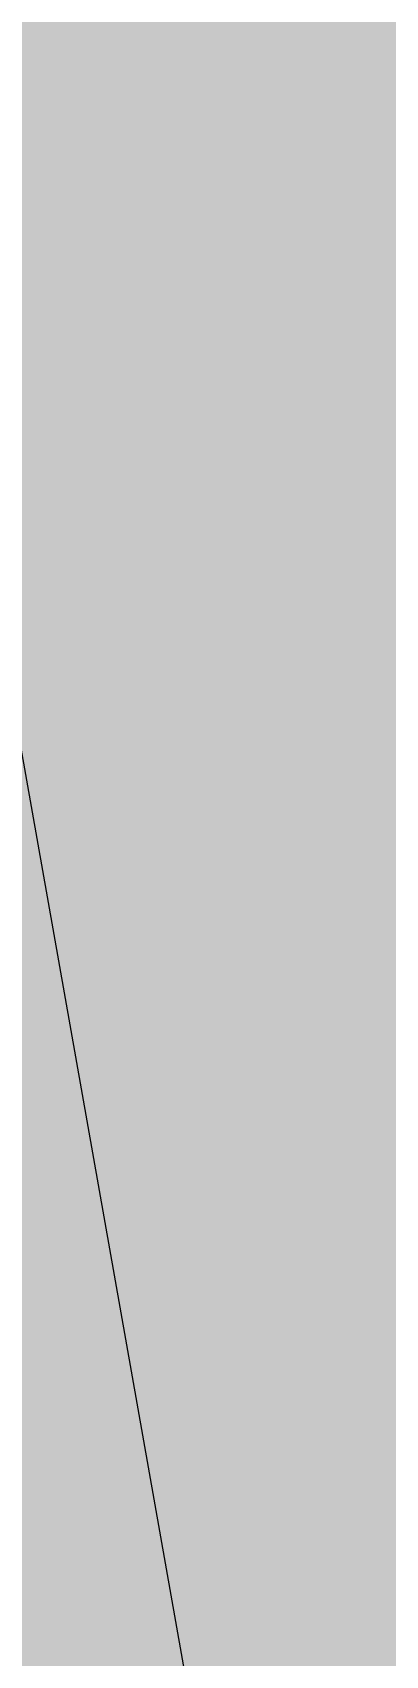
# Model space of a CAD drawing. Header units: millimetres. Extents: x 0 to 9491604, y -172998 to 295086.
# Drawn here: x 396901.02 to 396903.68, y 51093.01 to 51105.28 of the extents above; entities that cross this region are included whole.
import ezdxf
from ezdxf.enums import TextEntityAlignment as Align

# ---------------------------------------------------------------- set-up
doc = ezdxf.new("R2018")
doc.units = ezdxf.units.MM
for name, color, linetype, lineweight in [('АР_Маркер экспликации', 239, 'Continuous', 13), ('АР_Номер помещения', 250, 'Continuous', 9), ('АР_Размеры', 175, 'Continuous', 9), ('АР_Сущ Несущая стена', 250, 'Continuous', 50)]:
    doc.layers.add(name, color=color, linetype=linetype, lineweight=lineweight)
doc.layers.add('АР_Названия помещений', color=124, linetype='Continuous', lineweight=5, plot=False)
doc.layers.add('АР_Помещения_площадь', color=19, linetype='Continuous', lineweight=9, plot=False)
doc.styles.add('ISOCPEUR', font='', dxfattribs={"height": 250})
doc.styles.get("Standard").update_dxf_attribs({"font": 'GOST.TTF'})
doc.styles.get('ISOCPEUR').set_extended_font_data('ISOCPEUR', italic=True)

# ---------------------------------------------------------------- blocks, each defined once
blk = doc.blocks.new('*U252')
at = {"color": 7, "style": 'ISOCPEUR', "width": 0.7, "flags": 1}
blk.add_attdef('КАТЕГОРИЯ', (-499.166, -2092.186), '', height=250, dxfattribs=at)
at = {"layer": 'АР_Номер помещения', "color": 7, "style": 'ISOCPEUR', "width": 0.7}
blk.add_attdef('НОМЕР_ПОМЕЩЕНИЯ', text='', height=300, dxfattribs=at).set_placement((-13874.5, 6637.552), align=Align.MIDDLE_CENTER)
at = {"layer": 'АР_Помещения_площадь', "color": 7, "lineweight": 30, "width": 0.7, "flags": 104}
blk.add_attdef('ИМЯ_ПОМЕЩЕНИЯ', text='', height=100, dxfattribs=at).set_placement((157.628, 1217.141), align=Align.MIDDLE_CENTER)
at = {"layer": 'АР_Помещения_площадь', "color": 7, "style": 'ISOCPEUR', "width": 0.7}
blk.add_attdef('ПЛОЩАДЬ_ПОМЕЩЕНИЯ', text='', height=200, dxfattribs=at).set_placement((-12654.582, 407.672), align=Align.MIDDLE_RIGHT)
blk = doc.blocks.new('*U251')
at = {"color": 7, "style": 'ISOCPEUR', "width": 0.7, "flags": 1}
blk.add_attdef('КАТЕГОРИЯ', (-499.166, -2092.186), '', height=250, dxfattribs=at)
at = {"layer": 'АР_Номер помещения', "color": 7, "style": 'ISOCPEUR', "width": 0.7}
blk.add_attdef('НОМЕР_ПОМЕЩЕНИЯ', text='', height=300, dxfattribs=at).set_placement((-17424.901, 1870.773), align=Align.MIDDLE_CENTER)
at = {"layer": 'АР_Помещения_площадь', "color": 7, "lineweight": 30, "width": 0.7, "flags": 104}
blk.add_attdef('ИМЯ_ПОМЕЩЕНИЯ', text='', height=100, dxfattribs=at).set_placement((157.628, 1217.141), align=Align.MIDDLE_CENTER)
at = {"layer": 'АР_Помещения_площадь', "color": 7, "style": 'ISOCPEUR', "width": 0.7}
blk.add_attdef('ПЛОЩАДЬ_ПОМЕЩЕНИЯ', text='', height=200, dxfattribs=at).set_placement((-12452.811, 399.356), align=Align.MIDDLE_RIGHT)

msp = doc.modelspace()

# ---------------------------------------------------------------- linework, layer by layer
at = {"layer": 'АР_Размеры', "color": 5, "lineweight": 9, "ltscale": 100, "transparency": 33554687}
msp.add_lwpolyline([(396841.239, 51078.381), (396901.364, 51089.038), (396902.528, 51090.854), (396900.166, 51104.18), (396899.404, 51104.292), (396898.276, 51100.873), (396898.545, 51100.054), (396899.838, 51099.045), (396900.796, 51093.642), (396900.478, 51093.338), (396898.077, 51092.913), (396897.901, 51092.51), (396898.029, 51091.79), (396898.311, 51091.592), (396900.712, 51092.018), (396901.136, 51091.722), (396901.328, 51090.641), (396901.01, 51090.337), (396841.125, 51079.723)], dxfattribs=at)
msp.add_lwpolyline([(396841.239, 51078.381), (396901.364, 51089.038), (396902.528, 51090.854), (396900.166, 51104.18), (396899.404, 51104.292), (396898.276, 51100.873), (396898.545, 51100.054), (396899.838, 51099.045), (396900.796, 51093.642), (396900.478, 51093.338), (396898.077, 51092.913), (396897.901, 51092.51), (396898.029, 51091.79), (396898.311, 51091.592), (396900.712, 51092.018), (396901.136, 51091.722), (396901.328, 51090.641), (396901.01, 51090.337), (396841.125, 51079.723)], dxfattribs=at)
msp.add_lwpolyline([(396841.239, 51078.381), (396901.364, 51089.038), (396902.528, 51090.854), (396900.166, 51104.18), (396899.404, 51104.292), (396898.276, 51100.873), (396898.545, 51100.054), (396899.838, 51099.045), (396900.796, 51093.642), (396900.478, 51093.338), (396898.077, 51092.913), (396897.901, 51092.51), (396898.029, 51091.79), (396898.311, 51091.592), (396900.712, 51092.018), (396901.136, 51091.722), (396901.328, 51090.641), (396901.01, 51090.337), (396841.125, 51079.723)], dxfattribs=at)
msp.add_lwpolyline([(396841.239, 51078.381), (396901.364, 51089.038), (396902.528, 51090.854), (396900.166, 51104.18), (396899.404, 51104.292), (396898.276, 51100.873), (396898.545, 51100.054), (396899.838, 51099.045), (396900.796, 51093.642), (396900.478, 51093.338), (396898.077, 51092.913), (396897.901, 51092.51), (396898.029, 51091.79), (396898.311, 51091.592), (396900.712, 51092.018), (396901.136, 51091.722), (396901.328, 51090.641), (396901.01, 51090.337), (396841.125, 51079.723)], dxfattribs=at)
msp.add_lwpolyline([(396841.239, 51078.381), (396901.364, 51089.038), (396902.528, 51090.854), (396900.166, 51104.18), (396899.404, 51104.292), (396898.276, 51100.873), (396898.545, 51100.054), (396899.838, 51099.045), (396900.796, 51093.642), (396900.478, 51093.338), (396898.077, 51092.913), (396897.901, 51092.51), (396898.029, 51091.79), (396898.311, 51091.592), (396900.712, 51092.018), (396901.136, 51091.722), (396901.328, 51090.641), (396901.01, 51090.337), (396841.125, 51079.723)], dxfattribs=at)
msp.add_lwpolyline([(396841.239, 51078.381), (396901.364, 51089.038), (396902.528, 51090.854), (396900.166, 51104.18), (396899.404, 51104.292), (396898.276, 51100.873), (396898.545, 51100.054), (396899.838, 51099.045), (396900.796, 51093.642), (396900.478, 51093.338), (396898.077, 51092.913), (396897.901, 51092.51), (396898.029, 51091.79), (396898.311, 51091.592), (396900.712, 51092.018), (396901.136, 51091.722), (396901.328, 51090.641), (396901.01, 51090.337), (396841.125, 51079.723)], dxfattribs=at)
msp.add_lwpolyline([(396841.239, 51078.381), (396901.364, 51089.038), (396902.528, 51090.854), (396900.166, 51104.18), (396899.404, 51104.292), (396898.276, 51100.873), (396898.545, 51100.054), (396899.838, 51099.045), (396900.796, 51093.642), (396900.478, 51093.338), (396898.077, 51092.913), (396897.901, 51092.51), (396898.029, 51091.79), (396898.311, 51091.592), (396900.712, 51092.018), (396901.136, 51091.722), (396901.328, 51090.641), (396901.01, 51090.337), (396841.125, 51079.723)], dxfattribs=at)
msp.add_lwpolyline([(396841.239, 51078.381), (396901.364, 51089.038), (396902.528, 51090.854), (396900.166, 51104.18), (396899.404, 51104.292), (396898.276, 51100.873), (396898.545, 51100.054), (396899.838, 51099.045), (396900.796, 51093.642), (396900.478, 51093.338), (396898.077, 51092.913), (396897.901, 51092.51), (396898.029, 51091.79), (396898.311, 51091.592), (396900.712, 51092.018), (396901.136, 51091.722), (396901.328, 51090.641), (396901.01, 51090.337), (396841.125, 51079.723)], dxfattribs=at)
msp.add_lwpolyline([(396841.239, 51078.381), (396901.364, 51089.038), (396902.528, 51090.854), (396900.166, 51104.18), (396899.404, 51104.292), (396898.276, 51100.873), (396898.545, 51100.054), (396899.838, 51099.045), (396900.796, 51093.642), (396900.478, 51093.338), (396898.077, 51092.913), (396897.901, 51092.51), (396898.029, 51091.79), (396898.311, 51091.592), (396900.712, 51092.018), (396901.136, 51091.722), (396901.328, 51090.641), (396901.01, 51090.337), (396841.125, 51079.723)], dxfattribs=at)
msp.add_lwpolyline([(396841.239, 51078.381), (396901.364, 51089.038), (396902.528, 51090.854), (396900.166, 51104.18), (396899.404, 51104.292), (396898.276, 51100.873), (396898.545, 51100.054), (396899.838, 51099.045), (396900.796, 51093.642), (396900.478, 51093.338), (396898.077, 51092.913), (396897.901, 51092.51), (396898.029, 51091.79), (396898.311, 51091.592), (396900.712, 51092.018), (396901.136, 51091.722), (396901.328, 51090.641), (396901.01, 51090.337), (396841.125, 51079.723)], dxfattribs=at)
msp.add_lwpolyline([(396841.239, 51078.381), (396901.364, 51089.038), (396902.528, 51090.854), (396900.166, 51104.18), (396899.404, 51104.292), (396898.276, 51100.873), (396898.545, 51100.054), (396899.838, 51099.045), (396900.796, 51093.642), (396900.478, 51093.338), (396898.077, 51092.913), (396897.901, 51092.51), (396898.029, 51091.79), (396898.311, 51091.592), (396900.712, 51092.018), (396901.136, 51091.722), (396901.328, 51090.641), (396901.01, 51090.337), (396841.125, 51079.723)], dxfattribs=at)
msp.add_lwpolyline([(396841.239, 51078.381), (396901.364, 51089.038), (396902.528, 51090.854), (396900.166, 51104.18), (396899.404, 51104.292), (396898.276, 51100.873), (396898.545, 51100.054), (396899.838, 51099.045), (396900.796, 51093.642), (396900.478, 51093.338), (396898.077, 51092.913), (396897.901, 51092.51), (396898.029, 51091.79), (396898.311, 51091.592), (396900.712, 51092.018), (396901.136, 51091.722), (396901.328, 51090.641), (396901.01, 51090.337), (396841.125, 51079.723)], dxfattribs=at)
msp.add_lwpolyline([(396841.239, 51078.381), (396901.364, 51089.038), (396902.528, 51090.854), (396900.166, 51104.18), (396899.404, 51104.292), (396898.276, 51100.873), (396898.545, 51100.054), (396899.838, 51099.045), (396900.796, 51093.642), (396900.478, 51093.338), (396898.077, 51092.913), (396897.901, 51092.51), (396898.029, 51091.79), (396898.311, 51091.592), (396900.712, 51092.018), (396901.136, 51091.722), (396901.328, 51090.641), (396901.01, 51090.337), (396841.125, 51079.723)], dxfattribs=at)
msp.add_lwpolyline([(396841.239, 51078.381), (396901.364, 51089.038), (396902.528, 51090.854), (396900.166, 51104.18), (396899.404, 51104.292), (396898.276, 51100.873), (396898.545, 51100.054), (396899.838, 51099.045), (396900.796, 51093.642), (396900.478, 51093.338), (396898.077, 51092.913), (396897.901, 51092.51), (396898.029, 51091.79), (396898.311, 51091.592), (396900.712, 51092.018), (396901.136, 51091.722), (396901.328, 51090.641), (396901.01, 51090.337), (396841.125, 51079.723)], dxfattribs=at)
msp.add_lwpolyline([(396841.239, 51078.381), (396901.364, 51089.038), (396902.528, 51090.854), (396900.166, 51104.18), (396899.404, 51104.292), (396898.276, 51100.873), (396898.545, 51100.054), (396899.838, 51099.045), (396900.796, 51093.642), (396900.478, 51093.338), (396898.077, 51092.913), (396897.901, 51092.51), (396898.029, 51091.79), (396898.311, 51091.592), (396900.712, 51092.018), (396901.136, 51091.722), (396901.328, 51090.641), (396901.01, 51090.337), (396841.125, 51079.723)], dxfattribs=at)
msp.add_lwpolyline([(396841.239, 51078.381), (396901.364, 51089.038), (396902.528, 51090.854), (396900.166, 51104.18), (396899.404, 51104.292), (396898.276, 51100.873), (396898.545, 51100.054), (396899.838, 51099.045), (396900.796, 51093.642), (396900.478, 51093.338), (396898.077, 51092.913), (396897.901, 51092.51), (396898.029, 51091.79), (396898.311, 51091.592), (396900.712, 51092.018), (396901.136, 51091.722), (396901.328, 51090.641), (396901.01, 51090.337), (396841.125, 51079.723)], dxfattribs=at)
msp.add_lwpolyline([(396841.239, 51078.381), (396901.364, 51089.038), (396902.528, 51090.854), (396900.166, 51104.18), (396899.404, 51104.292), (396898.276, 51100.873), (396898.545, 51100.054), (396899.838, 51099.045), (396900.796, 51093.642), (396900.478, 51093.338), (396898.077, 51092.913), (396897.901, 51092.51), (396898.029, 51091.79), (396898.311, 51091.592), (396900.712, 51092.018), (396901.136, 51091.722), (396901.328, 51090.641), (396901.01, 51090.337), (396841.125, 51079.723)], dxfattribs=at)
msp.add_lwpolyline([(396841.239, 51078.381), (396901.364, 51089.038), (396902.528, 51090.854), (396900.166, 51104.18), (396899.404, 51104.292), (396898.276, 51100.873), (396898.545, 51100.054), (396899.838, 51099.045), (396900.796, 51093.642), (396900.478, 51093.338), (396898.077, 51092.913), (396897.901, 51092.51), (396898.029, 51091.79), (396898.311, 51091.592), (396900.712, 51092.018), (396901.136, 51091.722), (396901.328, 51090.641), (396901.01, 51090.337), (396841.125, 51079.723)], dxfattribs=at)
msp.add_lwpolyline([(396841.239, 51078.381), (396901.364, 51089.038), (396902.528, 51090.854), (396900.166, 51104.18), (396899.404, 51104.292), (396898.276, 51100.873), (396898.545, 51100.054), (396899.838, 51099.045), (396900.796, 51093.642), (396900.478, 51093.338), (396898.077, 51092.913), (396897.901, 51092.51), (396898.029, 51091.79), (396898.311, 51091.592), (396900.712, 51092.018), (396901.136, 51091.722), (396901.328, 51090.641), (396901.01, 51090.337), (396841.125, 51079.723)], dxfattribs=at)
msp.add_lwpolyline([(396841.239, 51078.381), (396901.364, 51089.038), (396902.528, 51090.854), (396900.166, 51104.18), (396899.404, 51104.292), (396898.276, 51100.873), (396898.545, 51100.054), (396899.838, 51099.045), (396900.796, 51093.642), (396900.478, 51093.338), (396898.077, 51092.913), (396897.901, 51092.51), (396898.029, 51091.79), (396898.311, 51091.592), (396900.712, 51092.018), (396901.136, 51091.722), (396901.328, 51090.641), (396901.01, 51090.337), (396841.125, 51079.723)], dxfattribs=at)
msp.add_lwpolyline([(396841.239, 51078.381), (396901.364, 51089.038), (396902.528, 51090.854), (396900.166, 51104.18), (396899.404, 51104.292), (396898.276, 51100.873), (396898.545, 51100.054), (396899.838, 51099.045), (396900.796, 51093.642), (396900.478, 51093.338), (396898.077, 51092.913), (396897.901, 51092.51), (396898.029, 51091.79), (396898.311, 51091.592), (396900.712, 51092.018), (396901.136, 51091.722), (396901.328, 51090.641), (396901.01, 51090.337), (396841.125, 51079.723)], dxfattribs=at)
msp.add_lwpolyline([(396841.239, 51078.381), (396901.364, 51089.038), (396902.528, 51090.854), (396900.166, 51104.18), (396899.404, 51104.292), (396898.276, 51100.873), (396898.545, 51100.054), (396899.838, 51099.045), (396900.796, 51093.642), (396900.478, 51093.338), (396898.077, 51092.913), (396897.901, 51092.51), (396898.029, 51091.79), (396898.311, 51091.592), (396900.712, 51092.018), (396901.136, 51091.722), (396901.328, 51090.641), (396901.01, 51090.337), (396841.125, 51079.723)], dxfattribs=at)
msp.add_lwpolyline([(396841.239, 51078.381), (396901.364, 51089.038), (396902.528, 51090.854), (396900.166, 51104.18), (396899.404, 51104.292), (396898.276, 51100.873), (396898.545, 51100.054), (396899.838, 51099.045), (396900.796, 51093.642), (396900.478, 51093.338), (396898.077, 51092.913), (396897.901, 51092.51), (396898.029, 51091.79), (396898.311, 51091.592), (396900.712, 51092.018), (396901.136, 51091.722), (396901.328, 51090.641), (396901.01, 51090.337), (396841.125, 51079.723)], dxfattribs=at)
msp.add_lwpolyline([(396841.239, 51078.381), (396901.364, 51089.038), (396902.528, 51090.854), (396900.166, 51104.18), (396899.404, 51104.292), (396898.276, 51100.873), (396898.545, 51100.054), (396899.838, 51099.045), (396900.796, 51093.642), (396900.478, 51093.338), (396898.077, 51092.913), (396897.901, 51092.51), (396898.029, 51091.79), (396898.311, 51091.592), (396900.712, 51092.018), (396901.136, 51091.722), (396901.328, 51090.641), (396901.01, 51090.337), (396841.125, 51079.723)], dxfattribs=at)
msp.add_lwpolyline([(396841.239, 51078.381), (396901.364, 51089.038), (396902.528, 51090.854), (396900.166, 51104.18), (396899.404, 51104.292), (396898.276, 51100.873), (396898.545, 51100.054), (396899.838, 51099.045), (396900.796, 51093.642), (396900.478, 51093.338), (396898.077, 51092.913), (396897.901, 51092.51), (396898.029, 51091.79), (396898.311, 51091.592), (396900.712, 51092.018), (396901.136, 51091.722), (396901.328, 51090.641), (396901.01, 51090.337), (396841.125, 51079.723)], dxfattribs=at)
msp.add_lwpolyline([(396841.239, 51078.381), (396901.364, 51089.038), (396902.528, 51090.854), (396900.166, 51104.18), (396899.404, 51104.292), (396898.276, 51100.873), (396898.545, 51100.054), (396899.838, 51099.045), (396900.796, 51093.642), (396900.478, 51093.338), (396898.077, 51092.913), (396897.901, 51092.51), (396898.029, 51091.79), (396898.311, 51091.592), (396900.712, 51092.018), (396901.136, 51091.722), (396901.328, 51090.641), (396901.01, 51090.337), (396841.125, 51079.723)], dxfattribs=at)
msp.add_lwpolyline([(396841.239, 51078.381), (396901.364, 51089.038), (396902.528, 51090.854), (396900.166, 51104.18), (396899.404, 51104.292), (396898.276, 51100.873), (396898.545, 51100.054), (396899.838, 51099.045), (396900.796, 51093.642), (396900.478, 51093.338), (396898.077, 51092.913), (396897.901, 51092.51), (396898.029, 51091.79), (396898.311, 51091.592), (396900.712, 51092.018), (396901.136, 51091.722), (396901.328, 51090.641), (396901.01, 51090.337), (396841.125, 51079.723)], dxfattribs=at)
msp.add_lwpolyline([(396841.239, 51078.381), (396901.364, 51089.038), (396902.528, 51090.854), (396900.166, 51104.18), (396899.404, 51104.292), (396898.276, 51100.873), (396898.545, 51100.054), (396899.838, 51099.045), (396900.796, 51093.642), (396900.478, 51093.338), (396898.077, 51092.913), (396897.901, 51092.51), (396898.029, 51091.79), (396898.311, 51091.592), (396900.712, 51092.018), (396901.136, 51091.722), (396901.328, 51090.641), (396901.01, 51090.337), (396841.125, 51079.723)], dxfattribs=at)
msp.add_lwpolyline([(396841.239, 51078.381), (396901.364, 51089.038), (396902.528, 51090.854), (396900.166, 51104.18), (396899.404, 51104.292), (396898.276, 51100.873), (396898.545, 51100.054), (396899.838, 51099.045), (396900.796, 51093.642), (396900.478, 51093.338), (396898.077, 51092.913), (396897.901, 51092.51), (396898.029, 51091.79), (396898.311, 51091.592), (396900.712, 51092.018), (396901.136, 51091.722), (396901.328, 51090.641), (396901.01, 51090.337), (396841.125, 51079.723)], dxfattribs=at)
msp.add_lwpolyline([(396841.239, 51078.381), (396901.364, 51089.038), (396902.528, 51090.854), (396900.166, 51104.18), (396899.404, 51104.292), (396898.276, 51100.873), (396898.545, 51100.054), (396899.838, 51099.045), (396900.796, 51093.642), (396900.478, 51093.338), (396898.077, 51092.913), (396897.901, 51092.51), (396898.029, 51091.79), (396898.311, 51091.592), (396900.712, 51092.018), (396901.136, 51091.722), (396901.328, 51090.641), (396901.01, 51090.337), (396841.125, 51079.723)], dxfattribs=at)
msp.add_lwpolyline([(396841.239, 51078.381), (396901.364, 51089.038), (396902.528, 51090.854), (396900.166, 51104.18), (396899.404, 51104.292), (396898.276, 51100.873), (396898.545, 51100.054), (396899.838, 51099.045), (396900.796, 51093.642), (396900.478, 51093.338), (396898.077, 51092.913), (396897.901, 51092.51), (396898.029, 51091.79), (396898.311, 51091.592), (396900.712, 51092.018), (396901.136, 51091.722), (396901.328, 51090.641), (396901.01, 51090.337), (396841.125, 51079.723)], dxfattribs=at)
msp.add_lwpolyline([(396841.239, 51078.381), (396901.364, 51089.038), (396902.528, 51090.854), (396900.166, 51104.18), (396899.404, 51104.292), (396898.276, 51100.873), (396898.545, 51100.054), (396899.838, 51099.045), (396900.796, 51093.642), (396900.478, 51093.338), (396898.077, 51092.913), (396897.901, 51092.51), (396898.029, 51091.79), (396898.311, 51091.592), (396900.712, 51092.018), (396901.136, 51091.722), (396901.328, 51090.641), (396901.01, 51090.337), (396841.125, 51079.723)], dxfattribs=at)
msp.add_lwpolyline([(396841.239, 51078.381), (396901.364, 51089.038), (396902.528, 51090.854), (396900.166, 51104.18), (396899.404, 51104.292), (396898.276, 51100.873), (396898.545, 51100.054), (396899.838, 51099.045), (396900.796, 51093.642), (396900.478, 51093.338), (396898.077, 51092.913), (396897.901, 51092.51), (396898.029, 51091.79), (396898.311, 51091.592), (396900.712, 51092.018), (396901.136, 51091.722), (396901.328, 51090.641), (396901.01, 51090.337), (396841.125, 51079.723)], dxfattribs=at)
msp.add_lwpolyline([(396841.239, 51078.381), (396901.364, 51089.038), (396902.528, 51090.854), (396900.166, 51104.18), (396899.404, 51104.292), (396898.276, 51100.873), (396898.545, 51100.054), (396899.838, 51099.045), (396900.796, 51093.642), (396900.478, 51093.338), (396898.077, 51092.913), (396897.901, 51092.51), (396898.029, 51091.79), (396898.311, 51091.592), (396900.712, 51092.018), (396901.136, 51091.722), (396901.328, 51090.641), (396901.01, 51090.337), (396841.125, 51079.723)], dxfattribs=at)
msp.add_lwpolyline([(396841.239, 51078.381), (396901.364, 51089.038), (396902.528, 51090.854), (396900.166, 51104.18), (396899.404, 51104.292), (396898.276, 51100.873), (396898.545, 51100.054), (396899.838, 51099.045), (396900.796, 51093.642), (396900.478, 51093.338), (396898.077, 51092.913), (396897.901, 51092.51), (396898.029, 51091.79), (396898.311, 51091.592), (396900.712, 51092.018), (396901.136, 51091.722), (396901.328, 51090.641), (396901.01, 51090.337), (396841.125, 51079.723)], dxfattribs=at)
msp.add_lwpolyline([(396841.239, 51078.381), (396901.364, 51089.038), (396902.528, 51090.854), (396900.166, 51104.18), (396899.404, 51104.292), (396898.276, 51100.873), (396898.545, 51100.054), (396899.838, 51099.045), (396900.796, 51093.642), (396900.478, 51093.338), (396898.077, 51092.913), (396897.901, 51092.51), (396898.029, 51091.79), (396898.311, 51091.592), (396900.712, 51092.018), (396901.136, 51091.722), (396901.328, 51090.641), (396901.01, 51090.337), (396841.125, 51079.723)], dxfattribs=at)
msp.add_lwpolyline([(396841.239, 51078.381), (396901.364, 51089.038), (396902.528, 51090.854), (396900.166, 51104.18), (396899.404, 51104.292), (396898.276, 51100.873), (396898.545, 51100.054), (396899.838, 51099.045), (396900.796, 51093.642), (396900.478, 51093.338), (396898.077, 51092.913), (396897.901, 51092.51), (396898.029, 51091.79), (396898.311, 51091.592), (396900.712, 51092.018), (396901.136, 51091.722), (396901.328, 51090.641), (396901.01, 51090.337), (396841.125, 51079.723)], dxfattribs=at)
msp.add_lwpolyline([(396841.239, 51078.381), (396901.364, 51089.038), (396902.528, 51090.854), (396900.166, 51104.18), (396899.404, 51104.292), (396898.276, 51100.873), (396898.545, 51100.054), (396899.838, 51099.045), (396900.796, 51093.642), (396900.478, 51093.338), (396898.077, 51092.913), (396897.901, 51092.51), (396898.029, 51091.79), (396898.311, 51091.592), (396900.712, 51092.018), (396901.136, 51091.722), (396901.328, 51090.641), (396901.01, 51090.337), (396841.125, 51079.723)], dxfattribs=at)
msp.add_lwpolyline([(396841.239, 51078.381), (396901.364, 51089.038), (396902.528, 51090.854), (396900.166, 51104.18), (396899.404, 51104.292), (396898.276, 51100.873), (396898.545, 51100.054), (396899.838, 51099.045), (396900.796, 51093.642), (396900.478, 51093.338), (396898.077, 51092.913), (396897.901, 51092.51), (396898.029, 51091.79), (396898.311, 51091.592), (396900.712, 51092.018), (396901.136, 51091.722), (396901.328, 51090.641), (396901.01, 51090.337), (396841.125, 51079.723)], dxfattribs=at)
msp.add_lwpolyline([(396841.239, 51078.381), (396901.364, 51089.038), (396902.528, 51090.854), (396900.166, 51104.18), (396899.404, 51104.292), (396898.276, 51100.873), (396898.545, 51100.054), (396899.838, 51099.045), (396900.796, 51093.642), (396900.478, 51093.338), (396898.077, 51092.913), (396897.901, 51092.51), (396898.029, 51091.79), (396898.311, 51091.592), (396900.712, 51092.018), (396901.136, 51091.722), (396901.328, 51090.641), (396901.01, 51090.337), (396841.125, 51079.723)], dxfattribs=at)
msp.add_lwpolyline([(396841.239, 51078.381), (396901.364, 51089.038), (396902.528, 51090.854), (396900.166, 51104.18), (396899.404, 51104.292), (396898.276, 51100.873), (396898.545, 51100.054), (396899.838, 51099.045), (396900.796, 51093.642), (396900.478, 51093.338), (396898.077, 51092.913), (396897.901, 51092.51), (396898.029, 51091.79), (396898.311, 51091.592), (396900.712, 51092.018), (396901.136, 51091.722), (396901.328, 51090.641), (396901.01, 51090.337), (396841.125, 51079.723)], dxfattribs=at)
msp.add_lwpolyline([(396841.239, 51078.381), (396901.364, 51089.038), (396902.528, 51090.854), (396900.166, 51104.18), (396899.404, 51104.292), (396898.276, 51100.873), (396898.545, 51100.054), (396899.838, 51099.045), (396900.796, 51093.642), (396900.478, 51093.338), (396898.077, 51092.913), (396897.901, 51092.51), (396898.029, 51091.79), (396898.311, 51091.592), (396900.712, 51092.018), (396901.136, 51091.722), (396901.328, 51090.641), (396901.01, 51090.337), (396841.125, 51079.723)], dxfattribs=at)
msp.add_lwpolyline([(396841.239, 51078.381), (396901.364, 51089.038), (396902.528, 51090.854), (396900.166, 51104.18), (396899.404, 51104.292), (396898.276, 51100.873), (396898.545, 51100.054), (396899.838, 51099.045), (396900.796, 51093.642), (396900.478, 51093.338), (396898.077, 51092.913), (396897.901, 51092.51), (396898.029, 51091.79), (396898.311, 51091.592), (396900.712, 51092.018), (396901.136, 51091.722), (396901.328, 51090.641), (396901.01, 51090.337), (396841.125, 51079.723)], dxfattribs=at)
msp.add_lwpolyline([(396841.239, 51078.381), (396901.364, 51089.038), (396902.528, 51090.854), (396900.166, 51104.18), (396899.404, 51104.292), (396898.276, 51100.873), (396898.545, 51100.054), (396899.838, 51099.045), (396900.796, 51093.642), (396900.478, 51093.338), (396898.077, 51092.913), (396897.901, 51092.51), (396898.029, 51091.79), (396898.311, 51091.592), (396900.712, 51092.018), (396901.136, 51091.722), (396901.328, 51090.641), (396901.01, 51090.337), (396841.125, 51079.723)], dxfattribs=at)
msp.add_lwpolyline([(396841.239, 51078.381), (396901.364, 51089.038), (396902.528, 51090.854), (396900.166, 51104.18), (396899.404, 51104.292), (396898.276, 51100.873), (396898.545, 51100.054), (396899.838, 51099.045), (396900.796, 51093.642), (396900.478, 51093.338), (396898.077, 51092.913), (396897.901, 51092.51), (396898.029, 51091.79), (396898.311, 51091.592), (396900.712, 51092.018), (396901.136, 51091.722), (396901.328, 51090.641), (396901.01, 51090.337), (396841.125, 51079.723)], dxfattribs=at)
msp.add_lwpolyline([(396841.239, 51078.381), (396901.364, 51089.038), (396902.528, 51090.854), (396900.166, 51104.18), (396899.404, 51104.292), (396898.276, 51100.873), (396898.545, 51100.054), (396899.838, 51099.045), (396900.796, 51093.642), (396900.478, 51093.338), (396898.077, 51092.913), (396897.901, 51092.51), (396898.029, 51091.79), (396898.311, 51091.592), (396900.712, 51092.018), (396901.136, 51091.722), (396901.328, 51090.641), (396901.01, 51090.337), (396841.125, 51079.723)], dxfattribs=at)
msp.add_lwpolyline([(396841.239, 51078.381), (396901.364, 51089.038), (396902.528, 51090.854), (396900.166, 51104.18), (396899.404, 51104.292), (396898.276, 51100.873), (396898.545, 51100.054), (396899.838, 51099.045), (396900.796, 51093.642), (396900.478, 51093.338), (396898.077, 51092.913), (396897.901, 51092.51), (396898.029, 51091.79), (396898.311, 51091.592), (396900.712, 51092.018), (396901.136, 51091.722), (396901.328, 51090.641), (396901.01, 51090.337), (396841.125, 51079.723)], dxfattribs=at)
msp.add_lwpolyline([(396841.239, 51078.381), (396901.364, 51089.038), (396902.528, 51090.854), (396900.166, 51104.18), (396899.404, 51104.292), (396898.276, 51100.873), (396898.545, 51100.054), (396899.838, 51099.045), (396900.796, 51093.642), (396900.478, 51093.338), (396898.077, 51092.913), (396897.901, 51092.51), (396898.029, 51091.79), (396898.311, 51091.592), (396900.712, 51092.018), (396901.136, 51091.722), (396901.328, 51090.641), (396901.01, 51090.337), (396841.125, 51079.723)], dxfattribs=at)
msp.add_lwpolyline([(396841.239, 51078.381), (396901.364, 51089.038), (396902.528, 51090.854), (396900.166, 51104.18), (396899.404, 51104.292), (396898.276, 51100.873), (396898.545, 51100.054), (396899.838, 51099.045), (396900.796, 51093.642), (396900.478, 51093.338), (396898.077, 51092.913), (396897.901, 51092.51), (396898.029, 51091.79), (396898.311, 51091.592), (396900.712, 51092.018), (396901.136, 51091.722), (396901.328, 51090.641), (396901.01, 51090.337), (396841.125, 51079.723)], dxfattribs=at)
msp.add_lwpolyline([(396841.239, 51078.381), (396901.364, 51089.038), (396902.528, 51090.854), (396900.166, 51104.18), (396899.404, 51104.292), (396898.276, 51100.873), (396898.545, 51100.054), (396899.838, 51099.045), (396900.796, 51093.642), (396900.478, 51093.338), (396898.077, 51092.913), (396897.901, 51092.51), (396898.029, 51091.79), (396898.311, 51091.592), (396900.712, 51092.018), (396901.136, 51091.722), (396901.328, 51090.641), (396901.01, 51090.337), (396841.125, 51079.723)], dxfattribs=at)
msp.add_lwpolyline([(396841.239, 51078.381), (396901.364, 51089.038), (396902.528, 51090.854), (396900.166, 51104.18), (396899.404, 51104.292), (396898.276, 51100.873), (396898.545, 51100.054), (396899.838, 51099.045), (396900.796, 51093.642), (396900.478, 51093.338), (396898.077, 51092.913), (396897.901, 51092.51), (396898.029, 51091.79), (396898.311, 51091.592), (396900.712, 51092.018), (396901.136, 51091.722), (396901.328, 51090.641), (396901.01, 51090.337), (396841.125, 51079.723)], dxfattribs=at)
msp.add_lwpolyline([(396841.239, 51078.381), (396901.364, 51089.038), (396902.528, 51090.854), (396900.166, 51104.18), (396899.404, 51104.292), (396898.276, 51100.873), (396898.545, 51100.054), (396899.838, 51099.045), (396900.796, 51093.642), (396900.478, 51093.338), (396898.077, 51092.913), (396897.901, 51092.51), (396898.029, 51091.79), (396898.311, 51091.592), (396900.712, 51092.018), (396901.136, 51091.722), (396901.328, 51090.641), (396901.01, 51090.337), (396841.125, 51079.723)], dxfattribs=at)
msp.add_lwpolyline([(396841.239, 51078.381), (396901.364, 51089.038), (396902.528, 51090.854), (396900.166, 51104.18), (396899.404, 51104.292), (396898.276, 51100.873), (396898.545, 51100.054), (396899.838, 51099.045), (396900.796, 51093.642), (396900.478, 51093.338), (396898.077, 51092.913), (396897.901, 51092.51), (396898.029, 51091.79), (396898.311, 51091.592), (396900.712, 51092.018), (396901.136, 51091.722), (396901.328, 51090.641), (396901.01, 51090.337), (396841.125, 51079.723)], dxfattribs=at)
msp.add_lwpolyline([(396841.239, 51078.381), (396901.364, 51089.038), (396902.528, 51090.854), (396900.166, 51104.18), (396899.404, 51104.292), (396898.276, 51100.873), (396898.545, 51100.054), (396899.838, 51099.045), (396900.796, 51093.642), (396900.478, 51093.338), (396898.077, 51092.913), (396897.901, 51092.51), (396898.029, 51091.79), (396898.311, 51091.592), (396900.712, 51092.018), (396901.136, 51091.722), (396901.328, 51090.641), (396901.01, 51090.337), (396841.125, 51079.723)], dxfattribs=at)
msp.add_lwpolyline([(396841.239, 51078.381), (396901.364, 51089.038), (396902.528, 51090.854), (396900.166, 51104.18), (396899.404, 51104.292), (396898.276, 51100.873), (396898.545, 51100.054), (396899.838, 51099.045), (396900.796, 51093.642), (396900.478, 51093.338), (396898.077, 51092.913), (396897.901, 51092.51), (396898.029, 51091.79), (396898.311, 51091.592), (396900.712, 51092.018), (396901.136, 51091.722), (396901.328, 51090.641), (396901.01, 51090.337), (396841.125, 51079.723)], dxfattribs=at)
msp.add_lwpolyline([(396841.239, 51078.381), (396901.364, 51089.038), (396902.528, 51090.854), (396900.166, 51104.18), (396899.404, 51104.292), (396898.276, 51100.873), (396898.545, 51100.054), (396899.838, 51099.045), (396900.796, 51093.642), (396900.478, 51093.338), (396898.077, 51092.913), (396897.901, 51092.51), (396898.029, 51091.79), (396898.311, 51091.592), (396900.712, 51092.018), (396901.136, 51091.722), (396901.328, 51090.641), (396901.01, 51090.337), (396841.125, 51079.723)], dxfattribs=at)
msp.add_lwpolyline([(396841.239, 51078.381), (396901.364, 51089.038), (396902.528, 51090.854), (396900.166, 51104.18), (396899.404, 51104.292), (396898.276, 51100.873), (396898.545, 51100.054), (396899.838, 51099.045), (396900.796, 51093.642), (396900.478, 51093.338), (396898.077, 51092.913), (396897.901, 51092.51), (396898.029, 51091.79), (396898.311, 51091.592), (396900.712, 51092.018), (396901.136, 51091.722), (396901.328, 51090.641), (396901.01, 51090.337), (396841.125, 51079.723)], dxfattribs=at)
msp.add_lwpolyline([(396841.239, 51078.381), (396901.364, 51089.038), (396902.528, 51090.854), (396900.166, 51104.18), (396899.404, 51104.292), (396898.276, 51100.873), (396898.545, 51100.054), (396899.838, 51099.045), (396900.796, 51093.642), (396900.478, 51093.338), (396898.077, 51092.913), (396897.901, 51092.51), (396898.029, 51091.79), (396898.311, 51091.592), (396900.712, 51092.018), (396901.136, 51091.722), (396901.328, 51090.641), (396901.01, 51090.337), (396841.125, 51079.723)], dxfattribs=at)
msp.add_lwpolyline([(396841.239, 51078.381), (396901.364, 51089.038), (396902.528, 51090.854), (396900.166, 51104.18), (396899.404, 51104.292), (396898.276, 51100.873), (396898.545, 51100.054), (396899.838, 51099.045), (396900.796, 51093.642), (396900.478, 51093.338), (396898.077, 51092.913), (396897.901, 51092.51), (396898.029, 51091.79), (396898.311, 51091.592), (396900.712, 51092.018), (396901.136, 51091.722), (396901.328, 51090.641), (396901.01, 51090.337), (396841.125, 51079.723)], dxfattribs=at)
msp.add_lwpolyline([(396841.239, 51078.381), (396901.364, 51089.038), (396902.528, 51090.854), (396900.166, 51104.18), (396899.404, 51104.292), (396898.276, 51100.873), (396898.545, 51100.054), (396899.838, 51099.045), (396900.796, 51093.642), (396900.478, 51093.338), (396898.077, 51092.913), (396897.901, 51092.51), (396898.029, 51091.79), (396898.311, 51091.592), (396900.712, 51092.018), (396901.136, 51091.722), (396901.328, 51090.641), (396901.01, 51090.337), (396841.125, 51079.723)], dxfattribs=at)
msp.add_lwpolyline([(396841.239, 51078.381), (396901.364, 51089.038), (396902.528, 51090.854), (396900.166, 51104.18), (396899.404, 51104.292), (396898.276, 51100.873), (396898.545, 51100.054), (396899.838, 51099.045), (396900.796, 51093.642), (396900.478, 51093.338), (396898.077, 51092.913), (396897.901, 51092.51), (396898.029, 51091.79), (396898.311, 51091.592), (396900.712, 51092.018), (396901.136, 51091.722), (396901.328, 51090.641), (396901.01, 51090.337), (396841.125, 51079.723)], dxfattribs=at)
msp.add_lwpolyline([(396841.239, 51078.381), (396901.364, 51089.038), (396902.528, 51090.854), (396900.166, 51104.18), (396899.404, 51104.292), (396898.276, 51100.873), (396898.545, 51100.054), (396899.838, 51099.045), (396900.796, 51093.642), (396900.478, 51093.338), (396898.077, 51092.913), (396897.901, 51092.51), (396898.029, 51091.79), (396898.311, 51091.592), (396900.712, 51092.018), (396901.136, 51091.722), (396901.328, 51090.641), (396901.01, 51090.337), (396841.125, 51079.723)], dxfattribs=at)
msp.add_lwpolyline([(396841.239, 51078.381), (396901.364, 51089.038), (396902.528, 51090.854), (396900.166, 51104.18), (396899.404, 51104.292), (396898.276, 51100.873), (396898.545, 51100.054), (396899.838, 51099.045), (396900.796, 51093.642), (396900.478, 51093.338), (396898.077, 51092.913), (396897.901, 51092.51), (396898.029, 51091.79), (396898.311, 51091.592), (396900.712, 51092.018), (396901.136, 51091.722), (396901.328, 51090.641), (396901.01, 51090.337), (396841.125, 51079.723)], dxfattribs=at)
msp.add_lwpolyline([(396841.239, 51078.381), (396901.364, 51089.038), (396902.528, 51090.854), (396900.166, 51104.18), (396899.404, 51104.292), (396898.276, 51100.873), (396898.545, 51100.054), (396899.838, 51099.045), (396900.796, 51093.642), (396900.478, 51093.338), (396898.077, 51092.913), (396897.901, 51092.51), (396898.029, 51091.79), (396898.311, 51091.592), (396900.712, 51092.018), (396901.136, 51091.722), (396901.328, 51090.641), (396901.01, 51090.337), (396841.125, 51079.723)], dxfattribs=at)
msp.add_lwpolyline([(396841.239, 51078.381), (396901.364, 51089.038), (396902.528, 51090.854), (396900.166, 51104.18), (396899.404, 51104.292), (396898.276, 51100.873), (396898.545, 51100.054), (396899.838, 51099.045), (396900.796, 51093.642), (396900.478, 51093.338), (396898.077, 51092.913), (396897.901, 51092.51), (396898.029, 51091.79), (396898.311, 51091.592), (396900.712, 51092.018), (396901.136, 51091.722), (396901.328, 51090.641), (396901.01, 51090.337), (396841.125, 51079.723)], dxfattribs=at)
msp.add_lwpolyline([(396841.239, 51078.381), (396901.364, 51089.038), (396902.528, 51090.854), (396900.166, 51104.18), (396899.404, 51104.292), (396898.276, 51100.873), (396898.545, 51100.054), (396899.838, 51099.045), (396900.796, 51093.642), (396900.478, 51093.338), (396898.077, 51092.913), (396897.901, 51092.51), (396898.029, 51091.79), (396898.311, 51091.592), (396900.712, 51092.018), (396901.136, 51091.722), (396901.328, 51090.641), (396901.01, 51090.337), (396841.125, 51079.723)], dxfattribs=at)
msp.add_lwpolyline([(396841.239, 51078.381), (396901.364, 51089.038), (396902.528, 51090.854), (396900.166, 51104.18), (396899.404, 51104.292), (396898.276, 51100.873), (396898.545, 51100.054), (396899.838, 51099.045), (396900.796, 51093.642), (396900.478, 51093.338), (396898.077, 51092.913), (396897.901, 51092.51), (396898.029, 51091.79), (396898.311, 51091.592), (396900.712, 51092.018), (396901.136, 51091.722), (396901.328, 51090.641), (396901.01, 51090.337), (396841.125, 51079.723)], dxfattribs=at)
msp.add_lwpolyline([(396841.239, 51078.381), (396901.364, 51089.038), (396902.528, 51090.854), (396900.166, 51104.18), (396899.404, 51104.292), (396898.276, 51100.873), (396898.545, 51100.054), (396899.838, 51099.045), (396900.796, 51093.642), (396900.478, 51093.338), (396898.077, 51092.913), (396897.901, 51092.51), (396898.029, 51091.79), (396898.311, 51091.592), (396900.712, 51092.018), (396901.136, 51091.722), (396901.328, 51090.641), (396901.01, 51090.337), (396841.125, 51079.723)], dxfattribs=at)
msp.add_lwpolyline([(396841.239, 51078.381), (396901.364, 51089.038), (396902.528, 51090.854), (396900.166, 51104.18), (396899.404, 51104.292), (396898.276, 51100.873), (396898.545, 51100.054), (396899.838, 51099.045), (396900.796, 51093.642), (396900.478, 51093.338), (396898.077, 51092.913), (396897.901, 51092.51), (396898.029, 51091.79), (396898.311, 51091.592), (396900.712, 51092.018), (396901.136, 51091.722), (396901.328, 51090.641), (396901.01, 51090.337), (396841.125, 51079.723)], dxfattribs=at)
msp.add_lwpolyline([(396841.239, 51078.381), (396901.364, 51089.038), (396902.528, 51090.854), (396900.166, 51104.18), (396899.404, 51104.292), (396898.276, 51100.873), (396898.545, 51100.054), (396899.838, 51099.045), (396900.796, 51093.642), (396900.478, 51093.338), (396898.077, 51092.913), (396897.901, 51092.51), (396898.029, 51091.79), (396898.311, 51091.592), (396900.712, 51092.018), (396901.136, 51091.722), (396901.328, 51090.641), (396901.01, 51090.337), (396841.125, 51079.723)], dxfattribs=at)
msp.add_lwpolyline([(396841.239, 51078.381), (396901.364, 51089.038), (396902.528, 51090.854), (396900.166, 51104.18), (396899.404, 51104.292), (396898.276, 51100.873), (396898.545, 51100.054), (396899.838, 51099.045), (396900.796, 51093.642), (396900.478, 51093.338), (396898.077, 51092.913), (396897.901, 51092.51), (396898.029, 51091.79), (396898.311, 51091.592), (396900.712, 51092.018), (396901.136, 51091.722), (396901.328, 51090.641), (396901.01, 51090.337), (396841.125, 51079.723)], dxfattribs=at)
msp.add_lwpolyline([(396841.239, 51078.381), (396901.364, 51089.038), (396902.528, 51090.854), (396900.166, 51104.18), (396899.404, 51104.292), (396898.276, 51100.873), (396898.545, 51100.054), (396899.838, 51099.045), (396900.796, 51093.642), (396900.478, 51093.338), (396898.077, 51092.913), (396897.901, 51092.51), (396898.029, 51091.79), (396898.311, 51091.592), (396900.712, 51092.018), (396901.136, 51091.722), (396901.328, 51090.641), (396901.01, 51090.337), (396841.125, 51079.723)], dxfattribs=at)
msp.add_lwpolyline([(396841.239, 51078.381), (396901.364, 51089.038), (396902.528, 51090.854), (396900.166, 51104.18), (396899.404, 51104.292), (396898.276, 51100.873), (396898.545, 51100.054), (396899.838, 51099.045), (396900.796, 51093.642), (396900.478, 51093.338), (396898.077, 51092.913), (396897.901, 51092.51), (396898.029, 51091.79), (396898.311, 51091.592), (396900.712, 51092.018), (396901.136, 51091.722), (396901.328, 51090.641), (396901.01, 51090.337), (396841.125, 51079.723)], dxfattribs=at)
msp.add_lwpolyline([(396841.239, 51078.381), (396901.364, 51089.038), (396902.528, 51090.854), (396900.166, 51104.18), (396899.404, 51104.292), (396898.276, 51100.873), (396898.545, 51100.054), (396899.838, 51099.045), (396900.796, 51093.642), (396900.478, 51093.338), (396898.077, 51092.913), (396897.901, 51092.51), (396898.029, 51091.79), (396898.311, 51091.592), (396900.712, 51092.018), (396901.136, 51091.722), (396901.328, 51090.641), (396901.01, 51090.337), (396841.125, 51079.723)], dxfattribs=at)
msp.add_lwpolyline([(396841.239, 51078.381), (396901.364, 51089.038), (396902.528, 51090.854), (396900.166, 51104.18), (396899.404, 51104.292), (396898.276, 51100.873), (396898.545, 51100.054), (396899.838, 51099.045), (396900.796, 51093.642), (396900.478, 51093.338), (396898.077, 51092.913), (396897.901, 51092.51), (396898.029, 51091.79), (396898.311, 51091.592), (396900.712, 51092.018), (396901.136, 51091.722), (396901.328, 51090.641), (396901.01, 51090.337), (396841.125, 51079.723)], dxfattribs=at)
msp.add_lwpolyline([(396841.239, 51078.381), (396901.364, 51089.038), (396902.528, 51090.854), (396900.166, 51104.18), (396899.404, 51104.292), (396898.276, 51100.873), (396898.545, 51100.054), (396899.838, 51099.045), (396900.796, 51093.642), (396900.478, 51093.338), (396898.077, 51092.913), (396897.901, 51092.51), (396898.029, 51091.79), (396898.311, 51091.592), (396900.712, 51092.018), (396901.136, 51091.722), (396901.328, 51090.641), (396901.01, 51090.337), (396841.125, 51079.723)], dxfattribs=at)
msp.add_lwpolyline([(396841.239, 51078.381), (396901.364, 51089.038), (396902.528, 51090.854), (396900.166, 51104.18), (396899.404, 51104.292), (396898.276, 51100.873), (396898.545, 51100.054), (396899.838, 51099.045), (396900.796, 51093.642), (396900.478, 51093.338), (396898.077, 51092.913), (396897.901, 51092.51), (396898.029, 51091.79), (396898.311, 51091.592), (396900.712, 51092.018), (396901.136, 51091.722), (396901.328, 51090.641), (396901.01, 51090.337), (396841.125, 51079.723)], dxfattribs=at)
msp.add_lwpolyline([(396841.239, 51078.381), (396901.364, 51089.038), (396902.528, 51090.854), (396900.166, 51104.18), (396899.404, 51104.292), (396898.276, 51100.873), (396898.545, 51100.054), (396899.838, 51099.045), (396900.796, 51093.642), (396900.478, 51093.338), (396898.077, 51092.913), (396897.901, 51092.51), (396898.029, 51091.79), (396898.311, 51091.592), (396900.712, 51092.018), (396901.136, 51091.722), (396901.328, 51090.641), (396901.01, 51090.337), (396841.125, 51079.723)], dxfattribs=at)
msp.add_lwpolyline([(396841.239, 51078.381), (396901.364, 51089.038), (396902.528, 51090.854), (396900.166, 51104.18), (396899.404, 51104.292), (396898.276, 51100.873), (396898.545, 51100.054), (396899.838, 51099.045), (396900.796, 51093.642), (396900.478, 51093.338), (396898.077, 51092.913), (396897.901, 51092.51), (396898.029, 51091.79), (396898.311, 51091.592), (396900.712, 51092.018), (396901.136, 51091.722), (396901.328, 51090.641), (396901.01, 51090.337), (396841.125, 51079.723)], dxfattribs=at)
msp.add_lwpolyline([(396841.239, 51078.381), (396901.364, 51089.038), (396902.528, 51090.854), (396900.166, 51104.18), (396899.404, 51104.292), (396898.276, 51100.873), (396898.545, 51100.054), (396899.838, 51099.045), (396900.796, 51093.642), (396900.478, 51093.338), (396898.077, 51092.913), (396897.901, 51092.51), (396898.029, 51091.79), (396898.311, 51091.592), (396900.712, 51092.018), (396901.136, 51091.722), (396901.328, 51090.641), (396901.01, 51090.337), (396841.125, 51079.723)], dxfattribs=at)
msp.add_lwpolyline([(396841.239, 51078.381), (396901.364, 51089.038), (396902.528, 51090.854), (396900.166, 51104.18), (396899.404, 51104.292), (396898.276, 51100.873), (396898.545, 51100.054), (396899.838, 51099.045), (396900.796, 51093.642), (396900.478, 51093.338), (396898.077, 51092.913), (396897.901, 51092.51), (396898.029, 51091.79), (396898.311, 51091.592), (396900.712, 51092.018), (396901.136, 51091.722), (396901.328, 51090.641), (396901.01, 51090.337), (396841.125, 51079.723)], dxfattribs=at)
msp.add_lwpolyline([(396841.239, 51078.381), (396901.364, 51089.038), (396902.528, 51090.854), (396900.166, 51104.18), (396899.404, 51104.292), (396898.276, 51100.873), (396898.545, 51100.054), (396899.838, 51099.045), (396900.796, 51093.642), (396900.478, 51093.338), (396898.077, 51092.913), (396897.901, 51092.51), (396898.029, 51091.79), (396898.311, 51091.592), (396900.712, 51092.018), (396901.136, 51091.722), (396901.328, 51090.641), (396901.01, 51090.337), (396841.125, 51079.723)], dxfattribs=at)
msp.add_lwpolyline([(396841.239, 51078.381), (396901.364, 51089.038), (396902.528, 51090.854), (396900.166, 51104.18), (396899.404, 51104.292), (396898.276, 51100.873), (396898.545, 51100.054), (396899.838, 51099.045), (396900.796, 51093.642), (396900.478, 51093.338), (396898.077, 51092.913), (396897.901, 51092.51), (396898.029, 51091.79), (396898.311, 51091.592), (396900.712, 51092.018), (396901.136, 51091.722), (396901.328, 51090.641), (396901.01, 51090.337), (396841.125, 51079.723)], dxfattribs=at)
msp.add_lwpolyline([(396841.239, 51078.381), (396901.364, 51089.038), (396902.528, 51090.854), (396900.166, 51104.18), (396899.404, 51104.292), (396898.276, 51100.873), (396898.545, 51100.054), (396899.838, 51099.045), (396900.796, 51093.642), (396900.478, 51093.338), (396898.077, 51092.913), (396897.901, 51092.51), (396898.029, 51091.79), (396898.311, 51091.592), (396900.712, 51092.018), (396901.136, 51091.722), (396901.328, 51090.641), (396901.01, 51090.337), (396841.125, 51079.723)], dxfattribs=at)
msp.add_lwpolyline([(396841.239, 51078.381), (396901.364, 51089.038), (396902.528, 51090.854), (396900.166, 51104.18), (396899.404, 51104.292), (396898.276, 51100.873), (396898.545, 51100.054), (396899.838, 51099.045), (396900.796, 51093.642), (396900.478, 51093.338), (396898.077, 51092.913), (396897.901, 51092.51), (396898.029, 51091.79), (396898.311, 51091.592), (396900.712, 51092.018), (396901.136, 51091.722), (396901.328, 51090.641), (396901.01, 51090.337), (396841.125, 51079.723)], dxfattribs=at)
msp.add_lwpolyline([(396841.239, 51078.381), (396901.364, 51089.038), (396902.528, 51090.854), (396900.166, 51104.18), (396899.404, 51104.292), (396898.276, 51100.873), (396898.545, 51100.054), (396899.838, 51099.045), (396900.796, 51093.642), (396900.478, 51093.338), (396898.077, 51092.913), (396897.901, 51092.51), (396898.029, 51091.79), (396898.311, 51091.592), (396900.712, 51092.018), (396901.136, 51091.722), (396901.328, 51090.641), (396901.01, 51090.337), (396841.125, 51079.723)], dxfattribs=at)
msp.add_lwpolyline([(396841.239, 51078.381), (396901.364, 51089.038), (396902.528, 51090.854), (396900.166, 51104.18), (396899.404, 51104.292), (396898.276, 51100.873), (396898.545, 51100.054), (396899.838, 51099.045), (396900.796, 51093.642), (396900.478, 51093.338), (396898.077, 51092.913), (396897.901, 51092.51), (396898.029, 51091.79), (396898.311, 51091.592), (396900.712, 51092.018), (396901.136, 51091.722), (396901.328, 51090.641), (396901.01, 51090.337), (396841.125, 51079.723)], dxfattribs=at)
msp.add_lwpolyline([(396841.239, 51078.381), (396901.364, 51089.038), (396902.528, 51090.854), (396900.166, 51104.18), (396899.404, 51104.292), (396898.276, 51100.873), (396898.545, 51100.054), (396899.838, 51099.045), (396900.796, 51093.642), (396900.478, 51093.338), (396898.077, 51092.913), (396897.901, 51092.51), (396898.029, 51091.79), (396898.311, 51091.592), (396900.712, 51092.018), (396901.136, 51091.722), (396901.328, 51090.641), (396901.01, 51090.337), (396841.125, 51079.723)], dxfattribs=at)
msp.add_lwpolyline([(396841.239, 51078.381), (396901.364, 51089.038), (396902.528, 51090.854), (396900.166, 51104.18), (396899.404, 51104.292), (396898.276, 51100.873), (396898.545, 51100.054), (396899.838, 51099.045), (396900.796, 51093.642), (396900.478, 51093.338), (396898.077, 51092.913), (396897.901, 51092.51), (396898.029, 51091.79), (396898.311, 51091.592), (396900.712, 51092.018), (396901.136, 51091.722), (396901.328, 51090.641), (396901.01, 51090.337), (396841.125, 51079.723)], dxfattribs=at)
msp.add_lwpolyline([(396841.239, 51078.381), (396901.364, 51089.038), (396902.528, 51090.854), (396900.166, 51104.18), (396899.404, 51104.292), (396898.276, 51100.873), (396898.545, 51100.054), (396899.838, 51099.045), (396900.796, 51093.642), (396900.478, 51093.338), (396898.077, 51092.913), (396897.901, 51092.51), (396898.029, 51091.79), (396898.311, 51091.592), (396900.712, 51092.018), (396901.136, 51091.722), (396901.328, 51090.641), (396901.01, 51090.337), (396841.125, 51079.723)], dxfattribs=at)
msp.add_lwpolyline([(396841.239, 51078.381), (396901.364, 51089.038), (396902.528, 51090.854), (396900.166, 51104.18), (396899.404, 51104.292), (396898.276, 51100.873), (396898.545, 51100.054), (396899.838, 51099.045), (396900.796, 51093.642), (396900.478, 51093.338), (396898.077, 51092.913), (396897.901, 51092.51), (396898.029, 51091.79), (396898.311, 51091.592), (396900.712, 51092.018), (396901.136, 51091.722), (396901.328, 51090.641), (396901.01, 51090.337), (396841.125, 51079.723)], dxfattribs=at)
msp.add_lwpolyline([(396841.239, 51078.381), (396901.364, 51089.038), (396902.528, 51090.854), (396900.166, 51104.18), (396899.404, 51104.292), (396898.276, 51100.873), (396898.545, 51100.054), (396899.838, 51099.045), (396900.796, 51093.642), (396900.478, 51093.338), (396898.077, 51092.913), (396897.901, 51092.51), (396898.029, 51091.79), (396898.311, 51091.592), (396900.712, 51092.018), (396901.136, 51091.722), (396901.328, 51090.641), (396901.01, 51090.337), (396841.125, 51079.723)], dxfattribs=at)
msp.add_lwpolyline([(396841.239, 51078.381), (396901.364, 51089.038), (396902.528, 51090.854), (396900.166, 51104.18), (396899.404, 51104.292), (396898.276, 51100.873), (396898.545, 51100.054), (396899.838, 51099.045), (396900.796, 51093.642), (396900.478, 51093.338), (396898.077, 51092.913), (396897.901, 51092.51), (396898.029, 51091.79), (396898.311, 51091.592), (396900.712, 51092.018), (396901.136, 51091.722), (396901.328, 51090.641), (396901.01, 51090.337), (396841.125, 51079.723)], dxfattribs=at)
msp.add_lwpolyline([(396841.239, 51078.381), (396901.364, 51089.038), (396902.528, 51090.854), (396900.166, 51104.18), (396899.404, 51104.292), (396898.276, 51100.873), (396898.545, 51100.054), (396899.838, 51099.045), (396900.796, 51093.642), (396900.478, 51093.338), (396898.077, 51092.913), (396897.901, 51092.51), (396898.029, 51091.79), (396898.311, 51091.592), (396900.712, 51092.018), (396901.136, 51091.722), (396901.328, 51090.641), (396901.01, 51090.337), (396841.125, 51079.723)], dxfattribs=at)
msp.add_lwpolyline([(396841.239, 51078.381), (396901.364, 51089.038), (396902.528, 51090.854), (396900.166, 51104.18), (396899.404, 51104.292), (396898.276, 51100.873), (396898.545, 51100.054), (396899.838, 51099.045), (396900.796, 51093.642), (396900.478, 51093.338), (396898.077, 51092.913), (396897.901, 51092.51), (396898.029, 51091.79), (396898.311, 51091.592), (396900.712, 51092.018), (396901.136, 51091.722), (396901.328, 51090.641), (396901.01, 51090.337), (396841.125, 51079.723)], dxfattribs=at)
msp.add_lwpolyline([(396841.239, 51078.381), (396901.364, 51089.038), (396902.528, 51090.854), (396900.166, 51104.18), (396899.404, 51104.292), (396898.276, 51100.873), (396898.545, 51100.054), (396899.838, 51099.045), (396900.796, 51093.642), (396900.478, 51093.338), (396898.077, 51092.913), (396897.901, 51092.51), (396898.029, 51091.79), (396898.311, 51091.592), (396900.712, 51092.018), (396901.136, 51091.722), (396901.328, 51090.641), (396901.01, 51090.337), (396841.125, 51079.723)], dxfattribs=at)
msp.add_lwpolyline([(396841.239, 51078.381), (396901.364, 51089.038), (396902.528, 51090.854), (396900.166, 51104.18), (396899.404, 51104.292), (396898.276, 51100.873), (396898.545, 51100.054), (396899.838, 51099.045), (396900.796, 51093.642), (396900.478, 51093.338), (396898.077, 51092.913), (396897.901, 51092.51), (396898.029, 51091.79), (396898.311, 51091.592), (396900.712, 51092.018), (396901.136, 51091.722), (396901.328, 51090.641), (396901.01, 51090.337), (396841.125, 51079.723)], dxfattribs=at)
msp.add_lwpolyline([(396841.239, 51078.381), (396901.364, 51089.038), (396902.528, 51090.854), (396900.166, 51104.18), (396899.404, 51104.292), (396898.276, 51100.873), (396898.545, 51100.054), (396899.838, 51099.045), (396900.796, 51093.642), (396900.478, 51093.338), (396898.077, 51092.913), (396897.901, 51092.51), (396898.029, 51091.79), (396898.311, 51091.592), (396900.712, 51092.018), (396901.136, 51091.722), (396901.328, 51090.641), (396901.01, 51090.337), (396841.125, 51079.723)], dxfattribs=at)
msp.add_lwpolyline([(396841.239, 51078.381), (396901.364, 51089.038), (396902.528, 51090.854), (396900.166, 51104.18), (396899.404, 51104.292), (396898.276, 51100.873), (396898.545, 51100.054), (396899.838, 51099.045), (396900.796, 51093.642), (396900.478, 51093.338), (396898.077, 51092.913), (396897.901, 51092.51), (396898.029, 51091.79), (396898.311, 51091.592), (396900.712, 51092.018), (396901.136, 51091.722), (396901.328, 51090.641), (396901.01, 51090.337), (396841.125, 51079.723)], dxfattribs=at)
msp.add_lwpolyline([(396841.239, 51078.381), (396901.364, 51089.038), (396902.528, 51090.854), (396900.166, 51104.18), (396899.404, 51104.292), (396898.276, 51100.873), (396898.545, 51100.054), (396899.838, 51099.045), (396900.796, 51093.642), (396900.478, 51093.338), (396898.077, 51092.913), (396897.901, 51092.51), (396898.029, 51091.79), (396898.311, 51091.592), (396900.712, 51092.018), (396901.136, 51091.722), (396901.328, 51090.641), (396901.01, 51090.337), (396841.125, 51079.723)], dxfattribs=at)
msp.add_lwpolyline([(396841.239, 51078.381), (396901.364, 51089.038), (396902.528, 51090.854), (396900.166, 51104.18), (396899.404, 51104.292), (396898.276, 51100.873), (396898.545, 51100.054), (396899.838, 51099.045), (396900.796, 51093.642), (396900.478, 51093.338), (396898.077, 51092.913), (396897.901, 51092.51), (396898.029, 51091.79), (396898.311, 51091.592), (396900.712, 51092.018), (396901.136, 51091.722), (396901.328, 51090.641), (396901.01, 51090.337), (396841.125, 51079.723)], dxfattribs=at)
msp.add_lwpolyline([(396841.239, 51078.381), (396901.364, 51089.038), (396902.528, 51090.854), (396900.166, 51104.18), (396899.404, 51104.292), (396898.276, 51100.873), (396898.545, 51100.054), (396899.838, 51099.045), (396900.796, 51093.642), (396900.478, 51093.338), (396898.077, 51092.913), (396897.901, 51092.51), (396898.029, 51091.79), (396898.311, 51091.592), (396900.712, 51092.018), (396901.136, 51091.722), (396901.328, 51090.641), (396901.01, 51090.337), (396841.125, 51079.723)], dxfattribs=at)
msp.add_lwpolyline([(396841.239, 51078.381), (396901.364, 51089.038), (396902.528, 51090.854), (396900.166, 51104.18), (396899.404, 51104.292), (396898.276, 51100.873), (396898.545, 51100.054), (396899.838, 51099.045), (396900.796, 51093.642), (396900.478, 51093.338), (396898.077, 51092.913), (396897.901, 51092.51), (396898.029, 51091.79), (396898.311, 51091.592), (396900.712, 51092.018), (396901.136, 51091.722), (396901.328, 51090.641), (396901.01, 51090.337), (396841.125, 51079.723)], dxfattribs=at)
msp.add_lwpolyline([(396841.239, 51078.381), (396901.364, 51089.038), (396902.528, 51090.854), (396900.166, 51104.18), (396899.404, 51104.292), (396898.276, 51100.873), (396898.545, 51100.054), (396899.838, 51099.045), (396900.796, 51093.642), (396900.478, 51093.338), (396898.077, 51092.913), (396897.901, 51092.51), (396898.029, 51091.79), (396898.311, 51091.592), (396900.712, 51092.018), (396901.136, 51091.722), (396901.328, 51090.641), (396901.01, 51090.337), (396841.125, 51079.723)], dxfattribs=at)
msp.add_lwpolyline([(396841.239, 51078.381), (396901.364, 51089.038), (396902.528, 51090.854), (396900.166, 51104.18), (396899.404, 51104.292), (396898.276, 51100.873), (396898.545, 51100.054), (396899.838, 51099.045), (396900.796, 51093.642), (396900.478, 51093.338), (396898.077, 51092.913), (396897.901, 51092.51), (396898.029, 51091.79), (396898.311, 51091.592), (396900.712, 51092.018), (396901.136, 51091.722), (396901.328, 51090.641), (396901.01, 51090.337), (396841.125, 51079.723)], dxfattribs=at)
msp.add_lwpolyline([(396841.239, 51078.381), (396901.364, 51089.038), (396902.528, 51090.854), (396900.166, 51104.18), (396899.404, 51104.292), (396898.276, 51100.873), (396898.545, 51100.054), (396899.838, 51099.045), (396900.796, 51093.642), (396900.478, 51093.338), (396898.077, 51092.913), (396897.901, 51092.51), (396898.029, 51091.79), (396898.311, 51091.592), (396900.712, 51092.018), (396901.136, 51091.722), (396901.328, 51090.641), (396901.01, 51090.337), (396841.125, 51079.723)], dxfattribs=at)
msp.add_lwpolyline([(396841.239, 51078.381), (396901.364, 51089.038), (396902.528, 51090.854), (396900.166, 51104.18), (396899.404, 51104.292), (396898.276, 51100.873), (396898.545, 51100.054), (396899.838, 51099.045), (396900.796, 51093.642), (396900.478, 51093.338), (396898.077, 51092.913), (396897.901, 51092.51), (396898.029, 51091.79), (396898.311, 51091.592), (396900.712, 51092.018), (396901.136, 51091.722), (396901.328, 51090.641), (396901.01, 51090.337), (396841.125, 51079.723)], dxfattribs=at)
msp.add_lwpolyline([(396841.239, 51078.381), (396901.364, 51089.038), (396902.528, 51090.854), (396900.166, 51104.18), (396899.404, 51104.292), (396898.276, 51100.873), (396898.545, 51100.054), (396899.838, 51099.045), (396900.796, 51093.642), (396900.478, 51093.338), (396898.077, 51092.913), (396897.901, 51092.51), (396898.029, 51091.79), (396898.311, 51091.592), (396900.712, 51092.018), (396901.136, 51091.722), (396901.328, 51090.641), (396901.01, 51090.337), (396841.125, 51079.723)], dxfattribs=at)
msp.add_lwpolyline([(396841.239, 51078.381), (396901.364, 51089.038), (396902.528, 51090.854), (396900.166, 51104.18), (396899.404, 51104.292), (396898.276, 51100.873), (396898.545, 51100.054), (396899.838, 51099.045), (396900.796, 51093.642), (396900.478, 51093.338), (396898.077, 51092.913), (396897.901, 51092.51), (396898.029, 51091.79), (396898.311, 51091.592), (396900.712, 51092.018), (396901.136, 51091.722), (396901.328, 51090.641), (396901.01, 51090.337), (396841.125, 51079.723)], dxfattribs=at)
msp.add_lwpolyline([(396841.239, 51078.381), (396901.364, 51089.038), (396902.528, 51090.854), (396900.166, 51104.18), (396899.404, 51104.292), (396898.276, 51100.873), (396898.545, 51100.054), (396899.838, 51099.045), (396900.796, 51093.642), (396900.478, 51093.338), (396898.077, 51092.913), (396897.901, 51092.51), (396898.029, 51091.79), (396898.311, 51091.592), (396900.712, 51092.018), (396901.136, 51091.722), (396901.328, 51090.641), (396901.01, 51090.337), (396841.125, 51079.723)], dxfattribs=at)
msp.add_lwpolyline([(396841.239, 51078.381), (396901.364, 51089.038), (396902.528, 51090.854), (396900.166, 51104.18), (396899.404, 51104.292), (396898.276, 51100.873), (396898.545, 51100.054), (396899.838, 51099.045), (396900.796, 51093.642), (396900.478, 51093.338), (396898.077, 51092.913), (396897.901, 51092.51), (396898.029, 51091.79), (396898.311, 51091.592), (396900.712, 51092.018), (396901.136, 51091.722), (396901.328, 51090.641), (396901.01, 51090.337), (396841.125, 51079.723)], dxfattribs=at)
at = {"layer": 'АР_Сущ Несущая стена', "lineweight": 9, "ltscale": 100}
msp.add_arc((396308.26, 60667.029), 9778.655, 272.592548, 356.6353914, dxfattribs=at)

# ---------------------------------------------------------------- block references
at = {"layer": 'АР_Маркер экспликации', "lineweight": 9}
ref = msp.add_blockref('*U252', (393314.66, 52054.844), dxfattribs=at)
lines = msp.add_mtext('\\W0.8000;Кабинет материальной технологии тип 2', dxfattribs={"layer": 'АР_Названия помещений', "insert": (379480.406, 56862.585), "char_height": 4891.95552, "width": 926.93997, "attachment_point": 1})
ref.add_attrib('ИМЯ_ПОМЕЩЕНИЯ', '', (379480.406, 56862.585), dxfattribs={"flags": 104}).embed_mtext(lines)
ref = msp.add_blockref('*U251', (405270.156, 51630.272), dxfattribs=at)
lines = msp.add_mtext('\\W0.8000;Артистическая', dxfattribs={"layer": 'АР_Названия помещений', "insert": (390351.913, 52199.605), "char_height": 1576.78221, "width": 926.93997, "attachment_point": 1})
ref.add_attrib('ИМЯ_ПОМЕЩЕНИЯ', '', (390351.913, 52199.605), dxfattribs={"flags": 104}).embed_mtext(lines)

doc.saveas('drawing.dxf')
